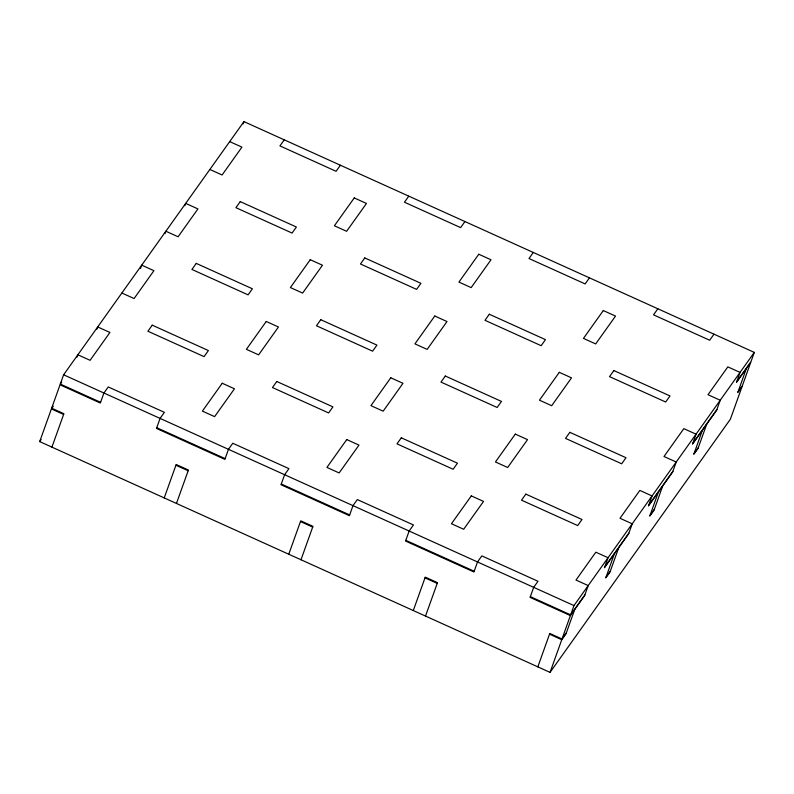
<?xml version="1.0" encoding="UTF-8"?>
<svg xmlns="http://www.w3.org/2000/svg" width="794" height="794" viewBox="0 0 794 794"><rect width="100%" height="100%" fill="white"/><g stroke="black" fill="none" stroke-linecap="round" stroke-linejoin="round"><path stroke-width="1.19" d="M746.39 368.485L737.755 392.593L742.082 386.529L730.381 419.212L550.053 672.389L39.7 441.603L51.402 408.92L52.841 406.895M51.918 447.131L63.887 413.724L51.66 408.195L60.036 384.802L100.332 403.034L103.925 393.01L108.242 386.946L164.398 412.344L160.08 418.398L156.487 428.423L224.871 459.349L228.454 449.325L232.771 443.26L288.927 468.649L284.609 474.713L281.016 484.737L349.4 515.663L352.983 505.639L357.3 499.575L413.456 524.963L409.138 531.027L405.555 541.051L473.929 571.978L477.522 561.954L481.839 555.889L537.995 581.277L533.677 587.342L530.084 597.366L570.38 615.588L584.622 595.599L588.215 585.575L575.987 580.047L595.828 552.197L608.055 557.725L604.462 567.74L628.63 533.826L632.213 523.802L619.995 518.274L639.835 490.414L652.053 495.942L648.47 505.967L672.627 472.043L676.22 462.029L663.992 456.5L683.832 428.641L696.06 434.169L692.467 444.193L716.635 410.27L720.218 400.245L708 394.717L727.84 366.868L740.058 372.396L736.475 382.41L750.707 362.421L742.34 385.805L738.023 391.869M100.59 402.3L60.294 384.078L63.619 374.788L243.947 121.611L754.3 352.397L750.975 361.697L736.733 381.686M77.028 357.121L77.862 354.789L90.089 360.317L109.929 332.468L97.702 326.939L96.868 329.262M140.508 268.501L141.709 265.156L153.927 270.685L134.087 298.544L121.869 293.016M165.033 233.565L165.867 231.243L178.094 236.771L197.934 208.911L185.707 203.383L184.873 205.706M243.123 123.943L243.947 121.611M164.229 497.917L176.189 464.51L188.416 470.038L176.457 503.446M288.768 554.232L300.728 520.824L312.945 526.353L300.986 559.76M413.297 610.546L425.256 577.139L437.474 582.667L425.515 616.075M537.826 666.861L549.785 633.453L562.013 638.981L566.33 632.917M550.053 672.389L561.755 639.706L566.072 633.642L574.707 609.524M562.013 638.981L570.38 615.588M530.342 596.641L570.648 614.864L573.973 605.574L754.3 352.397M614.387 553.815L605.753 577.923L610.07 571.859L618.705 547.751M658.385 492.042L649.76 516.15L654.077 510.085L662.702 485.978M702.392 430.259L693.758 454.376L698.075 448.312L706.71 424.195M60.294 384.078L61.724 382.083M51.66 408.195L53.099 406.171M39.7 441.603L41.139 439.578M284.252 139.843L279.935 145.898L336.09 171.296L340.408 165.231M408.781 196.158L404.464 202.212L460.619 227.61L464.937 221.546M533.31 252.472L528.993 258.526L585.148 283.924L589.466 277.86M657.849 308.787L653.531 314.841L709.677 340.239L714.005 334.175M570.648 614.864L584.88 594.875M604.72 567.015L628.888 533.102M648.728 505.242L672.885 471.318M692.725 443.469L716.893 409.545M606.011 577.198L610.328 571.134M650.018 515.425L654.335 509.361M694.016 453.652L698.333 447.588M229.714 141.61L241.932 147.138L222.092 174.988L209.874 169.459M63.619 374.788L573.973 605.574M156.746 427.698L225.129 458.614M281.284 484.012L349.658 514.929M405.813 540.327L474.187 571.243M51.402 408.92L63.619 414.448M175.931 465.234L188.158 470.763M300.469 521.549L312.687 527.077M424.998 577.863L437.216 583.391M549.527 634.178L561.755 639.706M152.24 325.173L147.922 331.227L204.078 356.625L208.395 350.561L152.24 325.173M196.247 263.39L191.93 269.454L248.085 294.852L252.403 288.788L196.247 263.39M240.245 201.616L235.927 207.681L292.083 233.069L296.4 227.015L240.245 201.616M222.241 383.254L202.391 411.103L214.618 416.632L234.458 388.782L222.241 383.254M266.238 321.471L246.398 349.33L258.616 354.858L278.456 326.999L266.238 321.471M310.246 259.698L290.396 287.557L302.623 293.085L322.463 265.226L310.246 259.698M354.243 197.924L334.403 225.774L346.621 231.302L366.461 203.453L354.243 197.924M276.778 381.487L272.461 387.541L328.607 412.94L332.934 406.875L276.778 381.487M320.776 319.704L316.459 325.768L372.614 351.166L376.932 345.102L320.776 319.704M364.783 257.931L360.466 263.995L416.612 289.383L420.939 283.329L364.783 257.931M346.77 439.568L326.93 467.418L339.147 472.946L358.987 445.097L346.77 439.568M390.767 377.785L370.927 405.645L383.155 411.173L402.995 383.313L390.767 377.785M434.775 316.012L414.934 343.871L427.152 349.4L446.992 321.54L434.775 316.012M478.772 254.239L458.932 282.088L471.16 287.617L491 259.767L478.772 254.239M401.307 437.802L396.99 443.856L453.146 469.254L457.463 463.19L401.307 437.802M445.305 376.019L440.988 382.083L497.143 407.481L501.461 401.417L445.305 376.019M489.312 314.245L484.995 320.31L541.151 345.698L545.468 339.634L489.312 314.245M471.299 495.883L451.458 523.732L463.676 529.261L483.526 501.411L471.299 495.883M515.306 434.1L495.456 461.959L507.684 467.487L527.524 439.628L515.306 434.1M559.304 372.326L539.463 400.186L551.681 405.714L571.531 377.855L559.304 372.326M603.311 310.553L583.461 338.403L595.689 343.931L615.529 316.081L603.311 310.553M525.836 494.116L521.519 500.17L577.675 525.568L581.992 519.504L525.836 494.116M569.844 432.333L565.526 438.397L621.682 463.795L626 457.731L569.844 432.333M613.841 370.56L609.524 376.624L665.68 402.012L669.997 395.948L613.841 370.56"/></g></svg>
